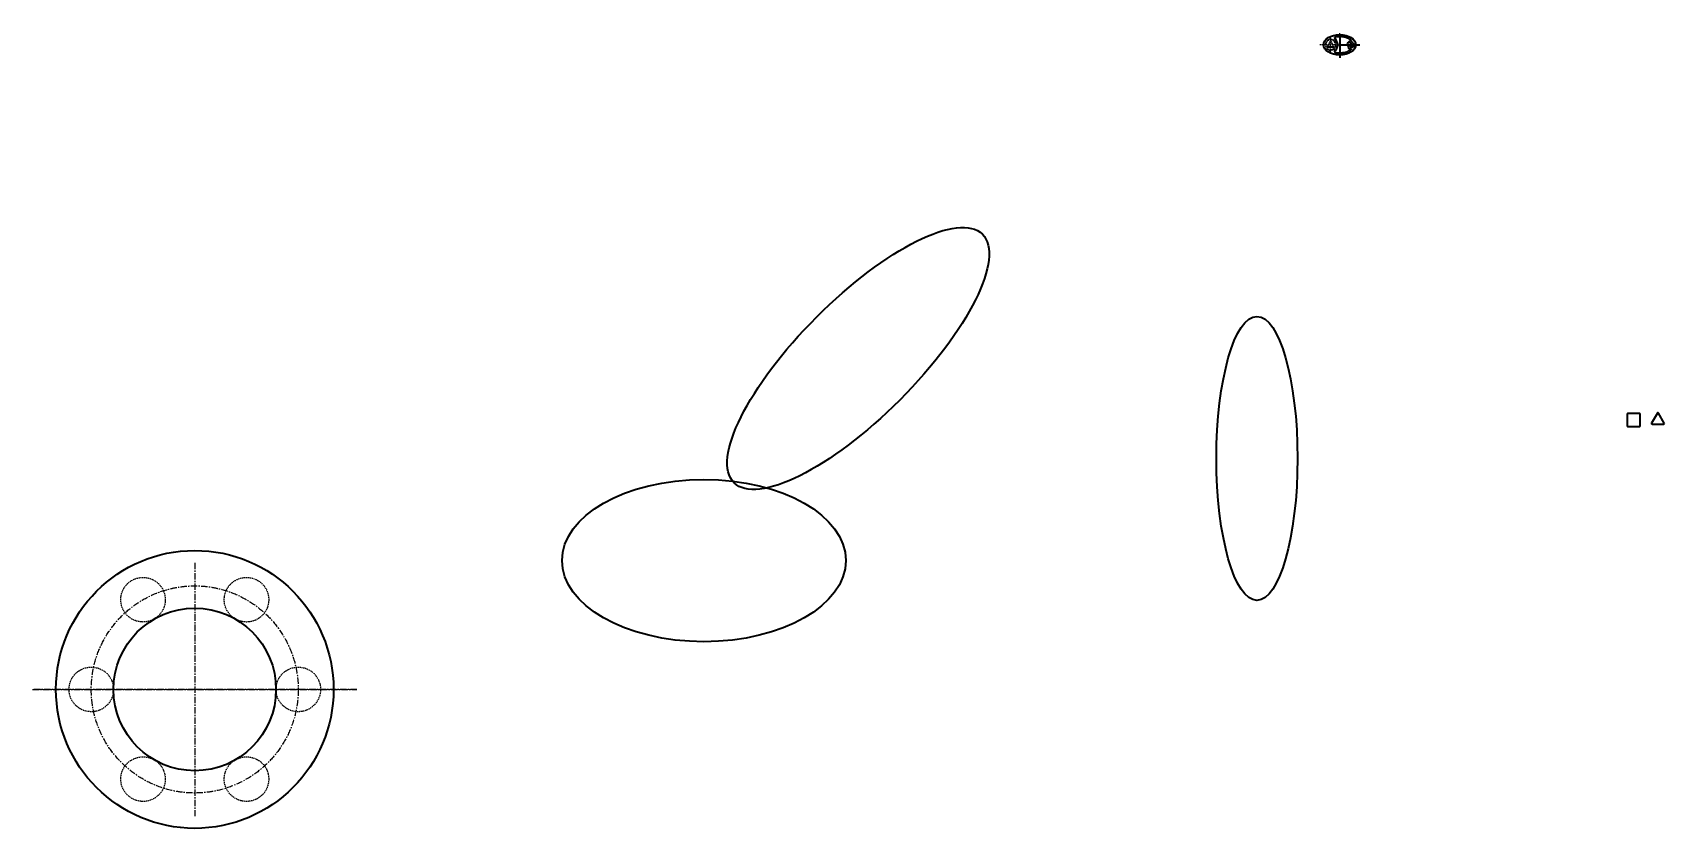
# Model space of a CAD drawing. Header units: millimetres. Extents: x 2200 to 10252, y 937 to 4860.
import ezdxf

# ---------------------------------------------------------------- set-up
doc = ezdxf.new("R2010")
doc.units = ezdxf.units.MM
for name, pattern in [('CENTER', [50.8, 31.75, -6.35, 6.35, -6.35]), ('HIDDEN', [9.525, 6.35, -3.175]), ('HIDDEN2', [4.7625, 3.175, -1.5875])]:
    doc.linetypes.add(name, pattern=pattern)
doc.layers.add('centre', color=30, linetype='CENTER')
doc.layers.add('Hidden', color=51, linetype='HIDDEN')
doc.layers.add('continuos', color=80, linetype='Continuous', lineweight=35)
doc.layers.add('ployhid', color=50, linetype='HIDDEN2', lineweight=35)

# ---------------------------------------------------------------- blocks, each defined once
blk = doc.blocks.new('*U1')
at = {"layer": 'Hidden'}
blk.add_circle((0, 0), 109.9, dxfattribs=at)
blk = doc.blocks.new('*U2')
at = {"layer": 'Hidden', "color": 0, "linetype": 'ByBlock', "lineweight": -2, "transparency": 16777216}
for p, rotation in [((2745.1, 2064.1), 299.9999999999999), ((3255.7, 2064.1), 239.9999999999999), ((3511.1, 1621.8), 180), ((2745.1, 1179.6), 59.99999999999999), ((3255.7, 1179.6), 120)]:
    blk.add_blockref('*U1', p, dxfattribs=dict(at, rotation=rotation))
blk.add_blockref('*U1', (2489.7, 1621.8), dxfattribs=at)

msp = doc.modelspace()

# ---------------------------------------------------------------- linework, layer by layer
at = {"layer": 'centre'}
for p, q in [((3000.4, 2246.1), (3000.4, 997.6)), ((3000.4, 1621.8), (2200.4, 1621.8)), ((2200.4, 1621.8), (3800.4, 1621.8)), ((3800.4, 1621.8), (3000.4, 1621.8)), ((3800.4, 1621.8), (3800.4, 1621.8))]:
    msp.add_line(p, q, dxfattribs=at)
msp.add_circle((3000.4, 1621.8), 510.7, dxfattribs=at)
at = {"layer": 'continuos'}
for p, q in [((8650, 4850), (8650, 4736)), ((8627.5, 4771.5), (8632, 4773.5)), ((8631.5, 4827), (8627.9, 4828.5)), ((8642.9, 4800.3), (8631.5, 4827)), ((8632, 4773.5), (8642.9, 4800.3)), ((8650, 4800), (8749, 4800)), ((8703.4, 4820.6), (8686.1, 4808.1)), ((8686.1, 4808.1), (8695.2, 4780)), ((8695.2, 4780), (8701.7, 4780))]:
    msp.add_line(p, q, dxfattribs=at)
for points in [[(8605, 4837.7), (8604.7, 4837.9)], [(8567.3, 4800), (8567.1, 4799.7)], [(8605, 4762.3), (8605.3, 4762.1)], [(8726.5, 4785.4), (8729.6, 4794.7)]]:
    msp.add_lwpolyline(points, dxfattribs=at)
for points in [[(10068.9, 2978.7), (10068.9, 2921.1, 0.414214), (10071.9, 2918.1), (10129.5, 2918.1, 0.414214), (10132.5, 2921.1), (10132.5, 2978.7, 0.414214), (10129.5, 2981.7), (10071.9, 2981.7, 0.414214)], [(10251.5, 2934.7), (10222.7, 2984.6, 0.57735), (10217.5, 2984.6), (10188.6, 2934.7, 0.57735), (10191.2, 2930.2), (10248.9, 2930.2, 0.57735)]]:
    msp.add_lwpolyline(points, format="xyb", close=True, dxfattribs=at)
for radius in [684.9, 400.8]:
    msp.add_circle((3000.4, 1621.8), radius, dxfattribs=at)
for centre, radius, start, end in [((8629.8, 4833.1), 5, 100.63261, 248.02765), ((8629.4, 4766.9), 5, 113.02765, 259.18391), ((8701.7, 4777), 3, 304.3698, 90), ((8701.6, 4823.1), 3, 306, 55.74257)]:
    msp.add_arc(centre, radius, start, end, dxfattribs=at)
for centre, major_axis, ratio in [((8650, 4800), (80, 0), 0.625), ((6274.1, 3253.5), (612.7, 612.7), 0.334396), ((8241.7, 2761), (0, 700), 0.285714), ((5512.7, 2257.2), (700, 0), 0.571429)]:
    msp.add_ellipse(centre, major_axis=major_axis, ratio=ratio, dxfattribs=at)
for points, knots in [([(8703.3, 4825.5), (8702.7, 4826), (8702, 4826.4), (8698.8, 4828.4), (8696, 4829.9), (8690, 4832.7), (8686.8, 4833.9), (8678.6, 4836.5), (8673.5, 4837.7), (8662.9, 4839.4), (8657.5, 4839.9), (8646.5, 4840.1), (8641, 4839.8), (8633.3, 4838.8), (8631.1, 4838.5), (8628.8, 4838.1)], [0.742569, 0.742569, 0.742569, 0.742569, 0.783644, 0.783644, 0.940373, 0.940373, 1.097102, 1.097102, 1.320546, 1.320546, 1.543989, 1.543989, 1.767433, 1.767433, 1.862542, 1.862542, 1.862542, 1.862542]), ([(8628.5, 4762), (8632.2, 4761.3), (8636.1, 4760.8), (8644.3, 4760.1), (8648.7, 4759.9), (8657.5, 4760.2), (8661.8, 4760.5), (8670.3, 4761.7), (8674.5, 4762.5), (8682.5, 4764.6), (8686.3, 4765.9), (8693.4, 4768.8), (8696.7, 4770.4), (8701, 4773), (8702.2, 4773.7), (8703.4, 4774.5)], [4.415676, 4.415676, 4.415676, 4.415676, 4.576195, 4.576195, 4.754397, 4.754397, 4.9326, 4.9326, 5.110802, 5.110802, 5.289005, 5.289005, 5.467207, 5.467207, 5.542743, 5.542743, 5.542743, 5.542743])]:
    msp.add_open_spline(points, degree=3, knots=knots, dxfattribs=at)
msp.add_open_spline([(8719.8, 4797.1), (8719.9, 4798.1), (8720, 4799), (8720, 4800)], degree=3, dxfattribs=at)
at = {"layer": 'Hidden'}
for p, q in [((8605, 4762.3), (8605, 4837.7)), ((8650, 4736), (8650, 4859.7)), ((8749, 4800), (8550.9, 4800)), ((8710, 4773.1), (8710, 4826.3))]:
    msp.add_line(p, q, dxfattribs=at)
at = {"layer": 'ployhid'}
for points in [[(8586, 4780.7), (8605.2, 4772.9), (8624.3, 4781), (8632.1, 4800.2), (8624, 4819.3), (8604.8, 4827.1), (8585.7, 4819), (8577.9, 4799.8)], [(8605, 4820), (8587.7, 4790), (8622.3, 4790)], [(8702.5, 4790), (8717.5, 4790), (8722.1, 4804.3), (8710, 4813.1), (8697.9, 4804.3)]]:
    msp.add_lwpolyline(points, close=True, dxfattribs=at)

# ---------------------------------------------------------------- block references
at = {"layer": 'Hidden'}
msp.add_blockref('*U2', (0, 0), dxfattribs=at)

doc.saveas('drawing.dxf')
